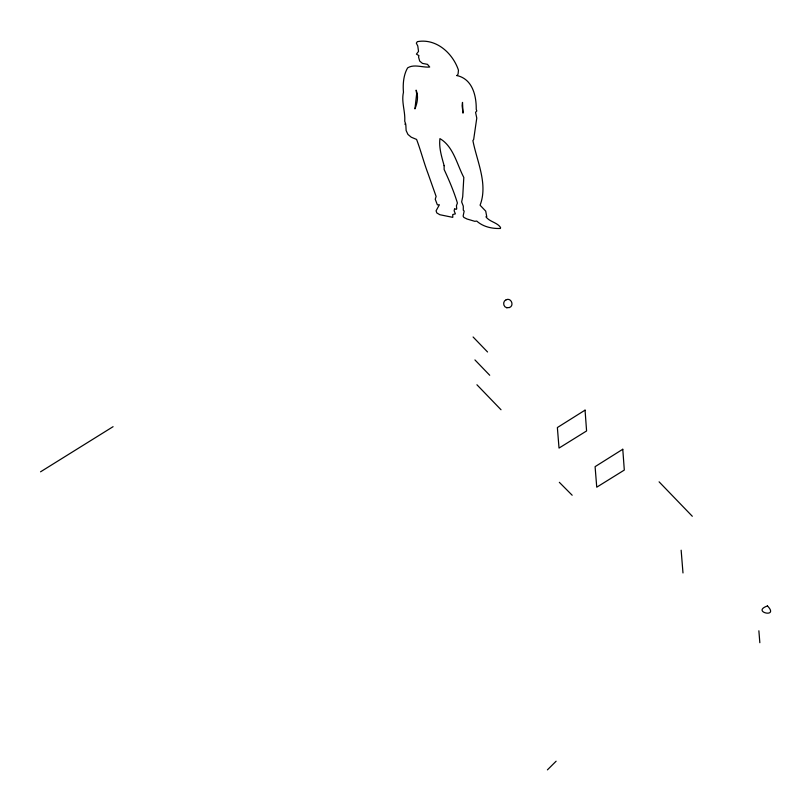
<?xml version="1.0" encoding="UTF-8"?>
<svg xmlns="http://www.w3.org/2000/svg" width="811" height="811" viewBox="0 0 811 811"><rect width="100%" height="100%" fill="white"/><g stroke="black" fill="none" stroke-linecap="round" stroke-linejoin="round"><path stroke-width="1.22" d="M547.405 769.872L556.123 761.205M40.55 471.82L113.084 426.677M506.206 299.735C502.475 301.043 502.972 307.065 506.855 307.754M509.44 307.541C514.579 305.696 511.123 297.343 506.155 299.756M767.49 605.939C750.58 611.879 779.827 618.671 767.449 605.929M509.49 307.521L506.804 307.744M559.337 482.322L572.171 495.237M659.09 481.835L692.31 516.272M473.087 336.981L487.543 351.974M474.932 359.922L489.722 375.26M476.929 384.769L501.016 409.748M758.873 630.796L759.836 642.717M681.149 550.213L682.984 572.951M444.124 165.667L444.124 169.479C449.122 180.306 453.886 191.386 457.404 203.034L456.431 205.72L456.725 208.903L456.066 209.42L454.626 208.599L454.14 210.799L455.366 213.861L452.751 214.54L452.781 217.358L439.846 214.722L436.815 212.938L436.075 210.809L439.39 204.777L437.362 204.848L435.243 199.232L436.115 196.444L428.015 173.524C423.788 162.362 420.868 150.734 416.58 139.421L411.258 137.211L407.923 134.403L406.129 130.541L405.835 124.884L404.892 124.083L405.723 124.073L404.73 121.184C405.449 111.502 401.192 101.882 403.462 92.231C402.743 84.374 403.503 74.815 407.629 67.881C414.117 63.795 422.582 67.729 429.708 67.029L427.468 64.343L422.44 63.39L419.672 61.048L418.547 56.963L418.952 55.635L416.418 54.124L418.527 51.417L417.777 45.963L416.317 43.155L417.351 41.655C436.237 38.168 452.771 53.181 458.458 70.172L458.103 73.75L457.404 75.453L456.583 75.474C472.357 78.768 476.381 95.414 476.239 109.282L476.807 111.006L475.56 112.313L476.777 118.092L473.654 139.563L472.894 140.577C476.878 161.247 488.252 184.087 480.071 205.203L485.718 211.124L486.752 216.689L485.901 216.801C489.601 221.91 497.184 222.356 500.569 227.496L500.417 228.449C492.095 228.844 483.011 226.766 476.756 221.079L474.81 221.322L467.004 219L463.882 217.439L463.122 216.152L464.166 211.063L463.294 210.252L463.284 206.126L461.652 201.919L462.716 196.667L463.811 177.447C456.948 164.4 453.42 146.436 439.937 138.62C438.812 147.967 441.721 156.837 444.124 165.667M416.651 93.843L414.948 108.897C417.351 102.967 418.658 96.266 416.124 90.143L416.651 93.843M462.503 102.45L462.118 105.704L463.02 113.124L462.503 102.45M585.055 410.143L557.37 427.549L559.022 448.077L586.586 430.955L585.055 410.143M622.777 449.253L595.092 466.66L596.744 487.188L624.308 470.066L622.777 449.253"/></g></svg>
